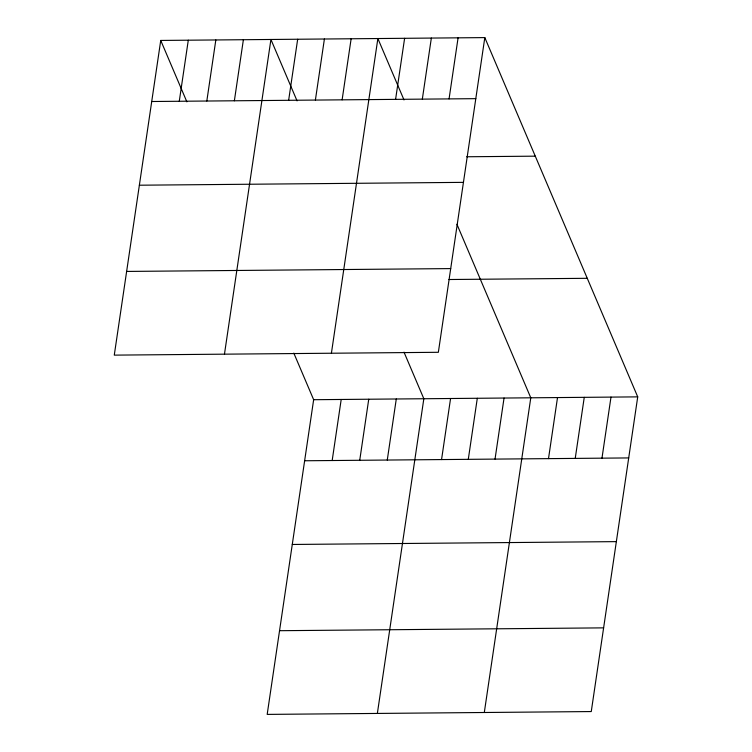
<?xml version="1.0" encoding="UTF-8"?>
<svg xmlns="http://www.w3.org/2000/svg" width="752" height="752" viewBox="0 0 752 752"><rect width="100%" height="100%" fill="white"/><g stroke="black" fill="none" stroke-linecap="round" stroke-linejoin="round"><path stroke-width="1.13" d="M160.74 40.439L114.276 355.132L438.35 352.293L484.814 37.6L160.74 40.439L186.872 101.84M179.277 101.266L188.291 40.204M206.819 101.022L215.833 39.959M234.37 100.787L243.385 39.715M224.463 354.164L270.927 39.48L297.059 100.871M288.646 100.307L297.67 39.245M315.389 100.072L324.403 39.01M342.122 99.837L351.137 38.775M293.825 353.13L313.65 399.707L267.186 714.4L591.26 711.561L637.724 396.868L484.814 37.6M331.406 353.233L377.871 38.54L404.003 99.931M332.177 460.534L341.201 399.472M395.59 99.367L404.614 38.305M359.729 460.29L368.743 399.227M422.333 99.132L431.347 38.07M387.271 460.045L396.285 398.983M449.066 98.897L458.081 37.835M377.363 713.432L423.837 398.739L404.012 352.162M441.556 459.575L450.57 398.504M468.289 459.34L477.304 398.269M495.032 459.105L504.047 398.043M484.307 712.492L530.78 397.808L456.925 224.275M548.499 458.635L557.514 397.573M575.233 458.4L584.257 397.338M601.976 458.165L610.991 397.103M151.725 101.511L475.8 98.662M466.691 156.764L535.274 156.162M139.364 185.208L463.439 182.36M126.637 271.434L450.711 268.596M448.935 279.518L587.265 278.306M313.65 399.707L637.724 396.868M304.635 460.769L628.71 457.93M292.274 544.467L616.349 541.628M279.537 630.702L603.612 627.864"/></g></svg>
